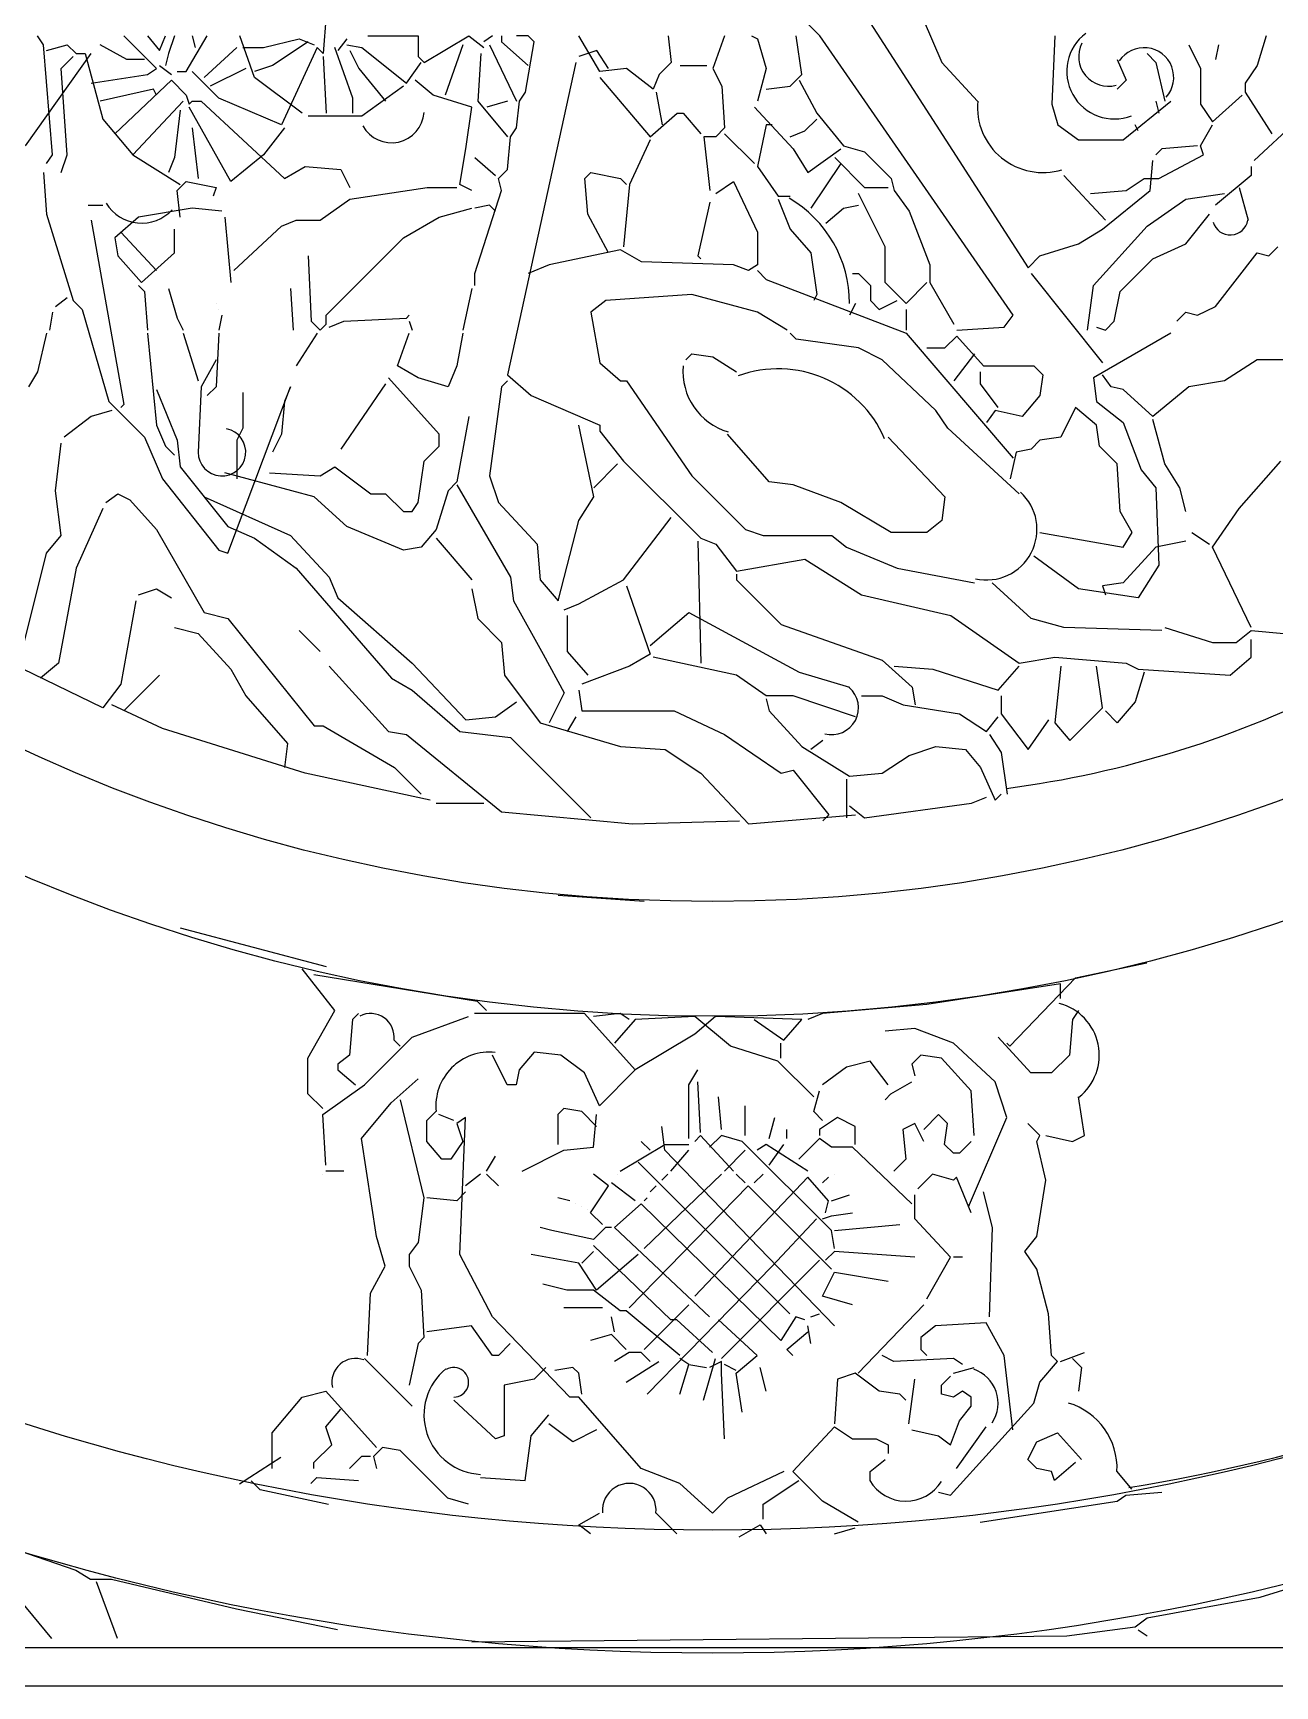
# Model space of a CAD drawing. Extents: x -747684 to -361709, y -438585 to -234743.
# Drawn here: x -372901.1 to -372656.3, y -243027.9 to -242702 of the extents above; entities that cross this region are included whole.
import ezdxf

# ---------------------------------------------------------------- set-up
doc = ezdxf.new("R2010")
doc.units = 0
doc.header["$LTSCALE"] = 100
doc.header["$MEASUREMENT"] = 0
doc.layers.get('0').update_dxf_attribs({"linetype": 'CONTINUOUS'})
for name, color, linetype in [('1', 7, 'CONTINUOUS'), ('2', 1, 'CONTINUOUS'), ('2D', 7, 'CONTINUOUS')]:
    doc.layers.add(name, color=color, linetype=linetype)

msp = doc.modelspace()

# ---------------------------------------------------------------- linework, layer by layer
at = {"color": 8}
msp.add_circle((-372767.14, -242550.53), 322.68, dxfattribs=at)
at = {"layer": '1', "color": 8}
for p, q in [((-372810.52, -242702.49), (-372812.27, -242703.66)), ((-372848.63, -242703.07), (-372845.7, -242704.25)), ((-372839.25, -242703.07), (-372841.01, -242705.42)), ((-372876.2, -242708.35), (-372873.85, -242710.11)), ((-372874.44, -242706.01), (-372875.02, -242708.35)), ((-372870.92, -242714.22), (-372870.33, -242715.97)), ((-372870.33, -242715.97), (-372869.74, -242715.39)), ((-372745.46, -242935.75), (-372743.7, -242935.16)), ((-372788.27, -242937.51), (-372790.62, -242939.85)), ((-372787.1, -242937.51), (-372788.27, -242937.51)), ((-372790.62, -242949.82), (-372795.9, -242949.82)), ((-372785.34, -242953.93), (-372790.62, -242949.82)), ((-372747.81, -242955.1), (-372746.05, -242954.52)), ((-372771.85, -242964.48), (-372773.61, -242963.31)), ((-372765.4, -242963.9), (-372767.75, -242965.07)), ((-372765.4, -242966.24), (-372765.4, -242963.9))]:
    msp.add_line(p, q, dxfattribs=at)
at = {"layer": '2', "color": 8}
for p, q in [((-372745.42, -242685.48), (-372704.96, -242748.23)), ((-372729, -242691.34), (-372721.96, -242707.76)), ((-372843.36, -242698.38), (-372843.94, -242706.01)), ((-372746.01, -242702.49), (-372749.53, -242698.97)), ((-372899.07, -242704.25), (-372900.24, -242702.49)), ((-372876.78, -242708.94), (-372883.23, -242702.49)), ((-372878.54, -242702.49), (-372876.2, -242705.42)), ((-372876.2, -242705.42), (-372875.02, -242702.49)), ((-372873.26, -242702.49), (-372874.44, -242706.01)), ((-372870.92, -242709.52), (-372866.81, -242702.49)), ((-372869.74, -242702.49), (-372869.16, -242704.83)), ((-372857.43, -242710.7), (-372860.36, -242702.49)), ((-372835.15, -242702.49), (-372825.18, -242702.49)), ((-372825.18, -242702.49), (-372825.18, -242706.59)), ((-372824, -242707.76), (-372815.21, -242702.49)), ((-372815.21, -242702.49), (-372812.27, -242704.83)), ((-372808.76, -242702.49), (-372808.76, -242703.66)), ((-372803.48, -242702.49), (-372805.82, -242702.49)), ((-372802.31, -242703.66), (-372803.48, -242702.49)), ((-372789.4, -242709.52), (-372793.51, -242702.49)), ((-372775.92, -242702.49), (-372775.33, -242707.76)), ((-372764.77, -242702.49), (-372767.12, -242708.94)), ((-372759.5, -242702.49), (-372758.32, -242703.07)), ((-372749.53, -242710.11), (-372750.7, -242702.49)), ((-372707.89, -242757.61), (-372746.01, -242702.49)), ((-372699.68, -242702.49), (-372700.27, -242715.97)), ((-372658.04, -242702.49), (-372659.8, -242708.35)), ((-372897.31, -242725.94), (-372899.07, -242704.25)), ((-372898.48, -242705.42), (-372894.37, -242704.25)), ((-372894.37, -242704.25), (-372892.62, -242706.01)), ((-372882.65, -242707.18), (-372887.92, -242704.25)), ((-372860.95, -242704.83), (-372867.4, -242710.7)), ((-372859.78, -242704.83), (-372855.67, -242704.83)), ((-372855.67, -242704.83), (-372848.63, -242703.07)), ((-372846.87, -242703.66), (-372853.91, -242708.35)), ((-372845.11, -242704.83), (-372852.15, -242720.08)), ((-372843.94, -242706.01), (-372845.11, -242704.83)), ((-372838.08, -242714.8), (-372841.6, -242704.83)), ((-372839.25, -242704.25), (-372836.32, -242704.83)), ((-372838.66, -242705.42), (-372836.9, -242708.94)), ((-372836.32, -242704.83), (-372827.52, -242711.87)), ((-372816.38, -242704.25), (-372819.9, -242714.22)), ((-372811.1, -242704.25), (-372805.82, -242715.39)), ((-372808.76, -242703.66), (-372803.48, -242708.35)), ((-372804.06, -242713.63), (-372802.31, -242703.66)), ((-372789.99, -242705.42), (-372793.51, -242706.59)), ((-372787.64, -242708.94), (-372789.99, -242705.42)), ((-372758.32, -242703.07), (-372756.56, -242708.94)), ((-372673.29, -242704.25), (-372670.95, -242708.94)), ((-372667.43, -242704.25), (-372668.01, -242707.18)), ((-372902.58, -242724.18), (-372889.68, -242706.01)), ((-372895.55, -242708.94), (-372893.2, -242706.59)), ((-372894.37, -242725.94), (-372895.55, -242708.94)), ((-372892.62, -242706.01), (-372890.86, -242706.01)), ((-372890.86, -242706.01), (-372887.34, -242718.91)), ((-372879.13, -242707.18), (-372882.65, -242707.18)), ((-372878.54, -242710.11), (-372876.78, -242708.94)), ((-372859.19, -242708.94), (-372866.23, -242712.46)), ((-372853.91, -242708.35), (-372857.43, -242709.52)), ((-372843.94, -242706.59), (-372843.36, -242717.73)), ((-372836.9, -242708.94), (-372831.63, -242715.39)), ((-372827.52, -242711.87), (-372824.59, -242707.76)), ((-372825.18, -242706.59), (-372824, -242707.76)), ((-372812.86, -242706.01), (-372813.45, -242715.39)), ((-372794.1, -242707.76), (-372807.58, -242769.34)), ((-372784.13, -242708.94), (-372789.4, -242709.52)), ((-372778.85, -242713.04), (-372784.13, -242708.94)), ((-372775.33, -242707.76), (-372777.68, -242710.11)), ((-372773.57, -242708.35), (-372768.29, -242708.35)), ((-372767.12, -242708.94), (-372765.36, -242712.46)), ((-372756.56, -242708.94), (-372758.32, -242715.39)), ((-372721.96, -242707.76), (-372714.93, -242715.39)), ((-372687.37, -242707.18), (-372685.61, -242711.28)), ((-372681.5, -242706.01), (-372679.74, -242707.76)), ((-372679.74, -242707.76), (-372677.98, -242715.39)), ((-372670.95, -242708.94), (-372670.95, -242715.97)), ((-372659.8, -242708.35), (-372662.15, -242711.87)), ((-372889.68, -242711.87), (-372878.54, -242710.11)), ((-372884.99, -242721.84), (-372873.85, -242711.28)), ((-372873.85, -242711.28), (-372870.92, -242714.22)), ((-372872.68, -242709.52), (-372870.92, -242709.52)), ((-372864.47, -242714.8), (-372869.74, -242709.52)), ((-372848.05, -242717.73), (-372857.43, -242710.7)), ((-372822.24, -242714.22), (-372825.76, -242711.28)), ((-372789.4, -242710.7), (-372779.43, -242722.43)), ((-372777.68, -242710.11), (-372778.85, -242713.04)), ((-372751.87, -242712.46), (-372749.53, -242710.11)), ((-372750.11, -242711.28), (-372746.59, -242717.73)), ((-372685.61, -242711.28), (-372687.37, -242713.04)), ((-372662.15, -242711.87), (-372662.15, -242713.63)), ((-372877.37, -242713.04), (-372887.92, -242715.39)), ((-372871.5, -242715.39), (-372881.47, -242725.94)), ((-372876.78, -242714.22), (-372877.37, -242713.04)), ((-372869.74, -242715.39), (-372867.99, -242715.39)), ((-372867.99, -242715.39), (-372851.57, -242730.64)), ((-372852.15, -242720.08), (-372864.47, -242714.8)), ((-372838.08, -242717.73), (-372838.08, -242714.8)), ((-372828.11, -242712.46), (-372836.32, -242718.32)), ((-372814.62, -242716.56), (-372822.24, -242714.22)), ((-372813.45, -242715.39), (-372807.58, -242722.43)), ((-372807.58, -242715.39), (-372811.69, -242716.56)), ((-372805.82, -242720.67), (-372805.24, -242715.39)), ((-372805.24, -242715.39), (-372804.06, -242713.63)), ((-372778.26, -242713.63), (-372777.09, -242720.08)), ((-372765.36, -242712.46), (-372764.77, -242720.67)), ((-372756.56, -242713.04), (-372751.87, -242712.46)), ((-372686.19, -242723.01), (-372676.81, -242715.39)), ((-372679.74, -242715.39), (-372679.16, -242717.73)), ((-372668.6, -242719.49), (-372662.74, -242714.22)), ((-372662.15, -242713.63), (-372656.87, -242721.84)), ((-372887.34, -242718.91), (-372881.47, -242725.94)), ((-372872.09, -242717.15), (-372873.26, -242726.53)), ((-372862.12, -242731.22), (-372870.33, -242716.56)), ((-372836.32, -242718.32), (-372846.87, -242718.32)), ((-372815.79, -242724.77), (-372814.62, -242716.56)), ((-372779.43, -242722.43), (-372774.16, -242717.73)), ((-372774.16, -242717.73), (-372772.98, -242717.73)), ((-372772.98, -242717.73), (-372769.47, -242721.84)), ((-372758.91, -242716.56), (-372751.29, -242724.77)), ((-372748.94, -242721.25), (-372746.59, -242718.91)), ((-372746.59, -242717.73), (-372741.32, -242724.18)), ((-372700.27, -242715.97), (-372699.09, -242720.08)), ((-372670.95, -242715.97), (-372668.6, -242719.49)), ((-372869.74, -242720.67), (-372868.57, -242730.64)), ((-372851.57, -242720.67), (-372855.67, -242725.94)), ((-372807, -242722.43), (-372805.82, -242720.67)), ((-372764.77, -242720.67), (-372766.53, -242722.43)), ((-372764.77, -242721.84), (-372758.91, -242727.7)), ((-372756.56, -242720.08), (-372758.32, -242728.29)), ((-372755.39, -242720.08), (-372756.56, -242720.08)), ((-372751.87, -242722.43), (-372748.94, -242721.25)), ((-372699.09, -242720.08), (-372694.99, -242723.01)), ((-372683.26, -242721.25), (-372683.85, -242720.08)), ((-372670.95, -242724.18), (-372668.6, -242720.08)), ((-372652.18, -242719.49), (-372660.39, -242727.12)), ((-372816.97, -242731.81), (-372815.79, -242724.77)), ((-372807.58, -242728.88), (-372807, -242722.43)), ((-372779.43, -242723.01), (-372783.54, -242731.81)), ((-372766.53, -242722.43), (-372768.88, -242722.43)), ((-372768.88, -242722.43), (-372767.71, -242732.98)), ((-372751.29, -242724.77), (-372748.35, -242729.46)), ((-372748.35, -242729.46), (-372741.9, -242724.77)), ((-372741.32, -242724.18), (-372737.21, -242725.36)), ((-372737.21, -242725.36), (-372731.93, -242730.64)), ((-372694.99, -242723.01), (-372686.19, -242723.01)), ((-372678.57, -242724.77), (-372679.74, -242725.94)), ((-372671.53, -242724.18), (-372678.57, -242724.77)), ((-372670.36, -242725.94), (-372670.95, -242724.18)), ((-372898.48, -242727.7), (-372897.31, -242725.94)), ((-372895.55, -242729.46), (-372894.37, -242725.94)), ((-372881.47, -242725.94), (-372872.09, -242731.81)), ((-372873.26, -242726.53), (-372874.44, -242729.46)), ((-372855.67, -242725.94), (-372862.12, -242731.22)), ((-372851.57, -242730.64), (-372847.46, -242728.29)), ((-372847.46, -242728.29), (-372840.42, -242728.88)), ((-372814.03, -242726.53), (-372809.93, -242730.05)), ((-372758.32, -242728.29), (-372754.22, -242734.15)), ((-372741.9, -242727.7), (-372747.77, -242736.5)), ((-372743.08, -242726.53), (-372737.21, -242732.39)), ((-372680.91, -242732.98), (-372680.33, -242727.12)), ((-372679.16, -242730.64), (-372670.36, -242725.94)), ((-372660.98, -242728.29), (-372660.98, -242730.05)), ((-372899.07, -242729.46), (-372898.48, -242737.67)), ((-372872.68, -242732.98), (-372870.92, -242731.22)), ((-372870.92, -242731.22), (-372865.05, -242732.39)), ((-372840.42, -242728.88), (-372838.66, -242732.39)), ((-372814.62, -242732.98), (-372816.97, -242731.81)), ((-372809.34, -242730.64), (-372807.58, -242728.88)), ((-372808.76, -242732.98), (-372809.34, -242730.64)), ((-372792.34, -242730.64), (-372791.16, -242729.46)), ((-372791.75, -242737.67), (-372792.34, -242730.64)), ((-372791.16, -242729.46), (-372785.3, -242730.64)), ((-372785.3, -242730.64), (-372784.13, -242731.81)), ((-372783.54, -242731.81), (-372784.71, -242744.12)), ((-372766.53, -242733.57), (-372763.01, -242731.22)), ((-372763.01, -242731.22), (-372758.32, -242741.19)), ((-372731.93, -242730.64), (-372731.35, -242732.98)), ((-372697.92, -242730.05), (-372689.71, -242738.85)), ((-372685.61, -242732.98), (-372682.09, -242730.64)), ((-372682.09, -242730.64), (-372679.16, -242730.64)), ((-372660.98, -242730.05), (-372668.01, -242735.91)), ((-372872.09, -242738.26), (-372872.68, -242732.98)), ((-372865.05, -242732.39), (-372865.64, -242734.15)), ((-372844.53, -242738.85), (-372838.66, -242734.74)), ((-372838.66, -242734.74), (-372823.42, -242732.39)), ((-372823.42, -242732.39), (-372817.55, -242732.39)), ((-372814.03, -242749.4), (-372808.76, -242732.98)), ((-372754.22, -242734.15), (-372751.87, -242734.15)), ((-372754.22, -242734.74), (-372751.87, -242740.6)), ((-372733.11, -242744.12), (-372738.38, -242733.57)), ((-372737.21, -242732.39), (-372732.52, -242732.39)), ((-372731.35, -242732.98), (-372728.42, -242737.09)), ((-372692.64, -242733.57), (-372685.61, -242732.98)), ((-372690.3, -242740.6), (-372680.91, -242732.98)), ((-372681.5, -242740.02), (-372673.88, -242734.74)), ((-372673.88, -242734.74), (-372666.25, -242733.57)), ((-372663.32, -242732.39), (-372661.56, -242738.85)), ((-372898.48, -242737.67), (-372893.2, -242754.68)), ((-372890.27, -242735.91), (-372887.34, -242735.91)), ((-372880.3, -242738.26), (-372884.99, -242742.36)), ((-372869.74, -242736.5), (-372880.3, -242738.26)), ((-372863.88, -242737.09), (-372869.74, -242736.5)), ((-372863.29, -242738.26), (-372862.12, -242751.16)), ((-372828.11, -242742.36), (-372821.07, -242738.26)), ((-372821.07, -242738.26), (-372814.62, -242736.5)), ((-372811.1, -242735.91), (-372814.03, -242736.5)), ((-372809.93, -242737.09), (-372811.1, -242735.91)), ((-372787.64, -242745.3), (-372791.75, -242737.67)), ((-372767.71, -242735.33), (-372770.05, -242745.88)), ((-372744.84, -242739.43), (-372741.32, -242736.5)), ((-372741.32, -242736.5), (-372738.38, -242735.91)), ((-372728.42, -242737.09), (-372724.31, -242747.64)), ((-372673.88, -242743.54), (-372669.19, -242737.67)), ((-372889.68, -242738.85), (-372883.23, -242775.2)), ((-372883.82, -242741.19), (-372876.78, -242748.81)), ((-372873.26, -242745.3), (-372873.26, -242740.6)), ((-372861.53, -242748.81), (-372852.15, -242740.02)), ((-372852.15, -242740.02), (-372849.22, -242738.85)), ((-372849.22, -242738.85), (-372844.53, -242738.85)), ((-372758.32, -242741.19), (-372758.32, -242747.64)), ((-372751.87, -242740.6), (-372747.77, -242745.3)), ((-372694.99, -242743.54), (-372690.3, -242740.6)), ((-372692.06, -242751.75), (-372681.5, -242740.02)), ((-372884.99, -242742.36), (-372884.41, -242745.88)), ((-372843.36, -242757.61), (-372828.11, -242742.36)), ((-372785.3, -242744.71), (-372799.37, -242747.64)), ((-372781.19, -242747.06), (-372785.3, -242744.71)), ((-372733.11, -242751.16), (-372733.11, -242744.12)), ((-372702.61, -242745.88), (-372694.99, -242743.54)), ((-372680.33, -242746.47), (-372673.88, -242743.54)), ((-372657.46, -242745.88), (-372655.7, -242744.12)), ((-372884.41, -242745.88), (-372879.71, -242751.16)), ((-372879.71, -242751.16), (-372873.26, -242745.3)), ((-372846.87, -242745.88), (-372846.29, -242758.78)), ((-372799.37, -242747.64), (-372803.48, -242749.4)), ((-372763.01, -242747.64), (-372781.19, -242747.06)), ((-372770.05, -242745.88), (-372769.47, -242746.47)), ((-372760.08, -242748.81), (-372763.01, -242747.64)), ((-372758.32, -242747.64), (-372760.08, -242748.81)), ((-372747.77, -242745.3), (-372746.59, -242753.51)), ((-372724.31, -242747.64), (-372724.31, -242751.16)), ((-372704.96, -242748.23), (-372702.61, -242745.88)), ((-372686.78, -242752.92), (-372680.33, -242746.47)), ((-372668.01, -242755.85), (-372659.8, -242745.3)), ((-372659.8, -242745.3), (-372657.46, -242745.88)), ((-372814.03, -242751.75), (-372814.03, -242749.4)), ((-372758.32, -242748.81), (-372756.56, -242750.57)), ((-372756.56, -242750.57), (-372729, -242761.13)), ((-372739.56, -242749.4), (-372738.38, -242749.4)), ((-372738.38, -242749.4), (-372736.04, -242751.75)), ((-372729, -242755.27), (-372733.11, -242751.16)), ((-372724.9, -242751.16), (-372729, -242755.27)), ((-372724.31, -242751.16), (-372719.62, -242759.37)), ((-372704.37, -242749.4), (-372690.3, -242766.99)), ((-372896.72, -242755.85), (-372894.37, -242754.09)), ((-372893.2, -242754.68), (-372891.44, -242756.44)), ((-372880.3, -242751.75), (-372879.13, -242752.92)), ((-372879.13, -242752.92), (-372878.54, -242760.54)), ((-372874.44, -242752.33), (-372872.68, -242758.2)), ((-372850.39, -242752.33), (-372849.81, -242760.54)), ((-372814.62, -242752.33), (-372816.38, -242760.54)), ((-372788.23, -242754.68), (-372791.16, -242757.02)), ((-372771.22, -242753.51), (-372788.23, -242754.68)), ((-372758.32, -242757.02), (-372771.22, -242753.51)), ((-372746.59, -242753.51), (-372747.18, -242754.68)), ((-372736.04, -242751.75), (-372736.04, -242754.68)), ((-372736.04, -242754.68), (-372734.28, -242756.44)), ((-372734.28, -242756.44), (-372730.76, -242754.68)), ((-372693.23, -242760.54), (-372692.06, -242751.75)), ((-372687.95, -242758.78), (-372686.78, -242752.92)), ((-372897.31, -242757.02), (-372897.89, -242760.54)), ((-372891.44, -242756.44), (-372886.16, -242774.62)), ((-372865.05, -242755.27), (-372865.05, -242755.27)), ((-372864.47, -242756.44), (-372864.47, -242756.44)), ((-372863.88, -242757.61), (-372864.47, -242760.54)), ((-372843.36, -242759.37), (-372843.36, -242757.61)), ((-372827.52, -242758.2), (-372826.94, -242757.61)), ((-372791.16, -242757.02), (-372789.4, -242766.99)), ((-372752.46, -242760.54), (-372758.32, -242757.02)), ((-372738.97, -242755.27), (-372740.14, -242757.61)), ((-372729, -242756.44), (-372729, -242760.54)), ((-372709.65, -242759.96), (-372707.89, -242757.61)), ((-372675.64, -242758.78), (-372673.88, -242757.02)), ((-372673.88, -242757.02), (-372671.53, -242757.61)), ((-372671.53, -242757.61), (-372668.01, -242755.85)), ((-372898.48, -242761.13), (-372900.24, -242768.75)), ((-372878.54, -242761.13), (-372876.78, -242779.31)), ((-372872.68, -242758.2), (-372871.5, -242760.54)), ((-372871.5, -242761.13), (-372868.57, -242770.51)), ((-372864.47, -242761.13), (-372865.05, -242771.69)), ((-372845.11, -242761.13), (-372849.22, -242767.58)), ((-372846.29, -242758.78), (-372844.53, -242760.54)), ((-372844.53, -242760.54), (-372843.36, -242759.37)), ((-372842.77, -242759.96), (-372839.84, -242758.78)), ((-372839.84, -242758.78), (-372827.52, -242758.2)), ((-372829.28, -242767.58), (-372826.94, -242761.13)), ((-372826.94, -242758.78), (-372826.35, -242760.54)), ((-372816.38, -242761.13), (-372817.55, -242767.58)), ((-372750.7, -242762.3), (-372751.87, -242761.13)), ((-372729, -242761.13), (-372707.89, -242785.76)), ((-372719.03, -242760.54), (-372709.65, -242759.96)), ((-372676.81, -242761.13), (-372692.06, -242769.93)), ((-372691.47, -242759.96), (-372689.71, -242760.54)), ((-372689.71, -242760.54), (-372687.95, -242758.78)), ((-372738.38, -242764.06), (-372750.7, -242762.3)), ((-372733.69, -242766.41), (-372738.38, -242764.06)), ((-372724.9, -242764.06), (-372721.38, -242764.06)), ((-372721.38, -242764.06), (-372719.03, -242761.72)), ((-372719.03, -242761.72), (-372713.75, -242767.58)), ((-372865.05, -242766.41), (-372867.99, -242771.69)), ((-372825.18, -242769.93), (-372829.28, -242767.58)), ((-372817.55, -242767.58), (-372819.31, -242771.69)), ((-372789.4, -242766.99), (-372785.3, -242770.51)), ((-372772.4, -242766.41), (-372771.22, -242765.23)), ((-372771.22, -242765.23), (-372767.12, -242765.82)), ((-372767.12, -242765.82), (-372762.43, -242768.75)), ((-372723.14, -242776.38), (-372733.69, -242766.41)), ((-372715.51, -242765.23), (-372719.62, -242770.51)), ((-372713.75, -242767.58), (-372703.79, -242767.58)), ((-372703.79, -242767.58), (-372702.03, -242769.34)), ((-372659.8, -242766.41), (-372666.25, -242770.51)), ((-372652.77, -242766.41), (-372659.8, -242766.41)), ((-372900.24, -242768.75), (-372902, -242771.69)), ((-372831.63, -242771.1), (-372840.42, -242784)), ((-372821.07, -242781.07), (-372831.04, -242769.93)), ((-372819.31, -242771.69), (-372825.18, -242769.93)), ((-372807.58, -242770.51), (-372808.76, -242771.69)), ((-372807.58, -242769.34), (-372802.89, -242773.44)), ((-372785.3, -242770.51), (-372784.13, -242770.51)), ((-372784.13, -242770.51), (-372771.22, -242789.28)), ((-372714.34, -242771.1), (-372714.34, -242768.75)), ((-372710.82, -242775.79), (-372714.34, -242771.1)), ((-372702.03, -242769.34), (-372702.61, -242773.44)), ((-372692.06, -242769.93), (-372691.47, -242774.62)), ((-372688.54, -242771.69), (-372690.3, -242769.34)), ((-372666.25, -242770.51), (-372673.29, -242771.69)), ((-372876.78, -242772.27), (-372872.68, -242782.24)), ((-372867.99, -242771.69), (-372868.57, -242784.59)), ((-372865.05, -242771.69), (-372866.81, -242773.44)), ((-372862.71, -242804.53), (-372850.39, -242771.69)), ((-372859.78, -242772.86), (-372859.78, -242779.9)), ((-372850.39, -242771.69), (-372851.57, -242774.62)), ((-372808.76, -242771.69), (-372811.1, -242789.28)), ((-372802.89, -242773.44), (-372789.4, -242779.31)), ((-372702.61, -242773.44), (-372706.13, -242777.55)), ((-372686.19, -242772.27), (-372688.54, -242771.69)), ((-372680.33, -242777.55), (-372686.19, -242772.27)), ((-372673.29, -242771.69), (-372680.33, -242777.55)), ((-372889.68, -242777.55), (-372894.96, -242781.65)), ((-372885.58, -242776.38), (-372889.68, -242777.55)), ((-372886.16, -242774.62), (-372879.13, -242781.65)), ((-372883.23, -242775.2), (-372883.82, -242775.79)), ((-372851.57, -242774.62), (-372852.15, -242781.07)), ((-372815.21, -242777.55), (-372817.55, -242790.45)), ((-372720.79, -242779.9), (-372723.14, -242776.38)), ((-372711.41, -242776.38), (-372713.17, -242778.72)), ((-372706.13, -242777.55), (-372711.41, -242776.38)), ((-372695.58, -242775.79), (-372698.51, -242781.65)), ((-372691.47, -242779.31), (-372695.58, -242775.79)), ((-372691.47, -242774.62), (-372686.19, -242778.72)), ((-372876.78, -242779.31), (-372875.02, -242783.41)), ((-372859.78, -242779.9), (-372860.95, -242782.24)), ((-372790.58, -242793.38), (-372793.51, -242779.31)), ((-372789.4, -242779.31), (-372789.4, -242780.48)), ((-372789.4, -242780.48), (-372784.71, -242786.35)), ((-372706.72, -242792.8), (-372720.79, -242779.9)), ((-372690.88, -242783.41), (-372691.47, -242779.31)), ((-372686.19, -242778.72), (-372682.67, -242788.11)), ((-372677.98, -242786.93), (-372680.33, -242778.14)), ((-372896.72, -242792.21), (-372895.55, -242782.83)), ((-372879.13, -242781.65), (-372875.61, -242789.86)), ((-372875.02, -242783.41), (-372873.26, -242785.17)), ((-372872.68, -242782.24), (-372872.09, -242787.52)), ((-372860.95, -242782.24), (-372860.95, -242789.86)), ((-372852.15, -242781.07), (-372853.91, -242784.59)), ((-372824, -242786.35), (-372821.07, -242783.41)), ((-372821.07, -242783.41), (-372821.07, -242781.07)), ((-372755.98, -242790.45), (-372764.19, -242781.07)), ((-372732.52, -242781.65), (-372721.38, -242793.38)), ((-372704.37, -242784), (-372707.3, -242784.59)), ((-372702.61, -242782.24), (-372704.37, -242784)), ((-372698.51, -242781.65), (-372702.61, -242782.24)), ((-372687.37, -242786.93), (-372690.88, -242783.41)), ((-372825.18, -242794.56), (-372824, -242786.35)), ((-372785.89, -242786.93), (-372790.58, -242791.62)), ((-372784.71, -242786.35), (-372769.47, -242801.59)), ((-372707.3, -242784.59), (-372708.48, -242789.86)), ((-372686.78, -242796.32), (-372687.37, -242786.93)), ((-372675.05, -242791.62), (-372677.98, -242786.93)), ((-372663.32, -242795.73), (-372655.11, -242786.35)), ((-372875.61, -242789.86), (-372864.47, -242803.94)), ((-372872.09, -242787.52), (-372862.71, -242799.25)), ((-372845.7, -242793.38), (-372863.29, -242788.69)), ((-372854.5, -242788.69), (-372844.53, -242789.28)), ((-372844.53, -242789.28), (-372841.6, -242787.52)), ((-372841.6, -242787.52), (-372834.56, -242792.8)), ((-372817.55, -242790.45), (-372819.31, -242792.21)), ((-372811.1, -242789.28), (-372809.34, -242794.56)), ((-372771.22, -242789.28), (-372760.67, -242799.83)), ((-372751.29, -242791.04), (-372755.98, -242790.45)), ((-372682.67, -242788.11), (-372679.74, -242791.62)), ((-372895.55, -242801.01), (-372896.72, -242792.21)), ((-372886.75, -242794.56), (-372884.41, -242792.8)), ((-372884.41, -242792.8), (-372882.06, -242793.97)), ((-372867.4, -242793.38), (-372850.39, -242801.01)), ((-372839.25, -242799.25), (-372845.7, -242793.38)), ((-372834.56, -242792.8), (-372831.63, -242792.8)), ((-372831.63, -242792.8), (-372828.11, -242796.32)), ((-372819.31, -242792.21), (-372821.66, -242799.83)), ((-372817.55, -242791.04), (-372807, -242809.22)), ((-372793.51, -242798.07), (-372790.58, -242793.38)), ((-372741.9, -242794.56), (-372751.29, -242791.04)), ((-372721.38, -242793.38), (-372721.96, -242798.07)), ((-372679.74, -242791.62), (-372679.16, -242806.87)), ((-372673.88, -242796.32), (-372675.05, -242791.62)), ((-372887.34, -242795.73), (-372892.62, -242807.46)), ((-372882.06, -242793.97), (-372876.78, -242799.83)), ((-372828.11, -242796.32), (-372826.35, -242796.32)), ((-372826.35, -242796.32), (-372825.18, -242794.56)), ((-372809.34, -242794.56), (-372801.72, -242802.77)), ((-372731.93, -242800.42), (-372741.9, -242794.56)), ((-372684.43, -242800.42), (-372686.78, -242796.32)), ((-372668.6, -242803.35), (-372663.32, -242795.73)), ((-372876.78, -242799.83), (-372867.4, -242816.25)), ((-372862.71, -242799.25), (-372857.43, -242801.59)), ((-372828.11, -242803.94), (-372839.25, -242799.25)), ((-372821.66, -242799.83), (-372824.59, -242803.35)), ((-372797.61, -242813.91), (-372793.51, -242798.07)), ((-372784.71, -242809.8), (-372775.33, -242797.49)), ((-372760.67, -242799.83), (-372757.15, -242801.01)), ((-372724.9, -242800.42), (-372731.93, -242800.42)), ((-372721.96, -242798.07), (-372724.9, -242800.42)), ((-372702.61, -242800.42), (-372686.19, -242803.35)), ((-372686.19, -242803.35), (-372684.43, -242800.42)), ((-372672.7, -242800.42), (-372669.19, -242802.77)), ((-372898.48, -242804.53), (-372895.55, -242801.01)), ((-372857.43, -242801.59), (-372849.22, -242807.46)), ((-372850.39, -242801.01), (-372842.77, -242809.22)), ((-372824.59, -242803.35), (-372828.11, -242803.94)), ((-372821.66, -242801.59), (-372814.62, -242809.8)), ((-372801.72, -242802.77), (-372801.13, -242809.8)), ((-372770.05, -242802.18), (-372769.47, -242826.22)), ((-372769.47, -242801.59), (-372766.53, -242802.77)), ((-372766.53, -242802.77), (-372762.43, -242808.04)), ((-372757.15, -242801.01), (-372743.66, -242801.01)), ((-372743.66, -242801.01), (-372740.73, -242803.35)), ((-372740.73, -242803.35), (-372730.76, -242807.46)), ((-372679.74, -242803.35), (-372686.19, -242810.39)), ((-372673.88, -242802.18), (-372679.74, -242803.35)), ((-372660.98, -242819.19), (-372668.6, -242803.35)), ((-372903.76, -242825.64), (-372898.48, -242804.53)), ((-372864.47, -242803.94), (-372862.71, -242804.53)), ((-372762.43, -242808.04), (-372748.94, -242805.7)), ((-372748.94, -242805.7), (-372737.8, -242812.74)), ((-372694.99, -242811.56), (-372703.79, -242805.11)), ((-372679.16, -242806.87), (-372683.26, -242813.32)), ((-372892.62, -242807.46), (-372896.13, -242826.22)), ((-372849.22, -242807.46), (-372830.45, -242829.16)), ((-372842.77, -242809.22), (-372841.01, -242813.32)), ((-372807, -242809.22), (-372806.41, -242813.91)), ((-372801.13, -242809.8), (-372797.61, -242813.91)), ((-372793.51, -242814.49), (-372784.71, -242809.8)), ((-372762.43, -242808.63), (-372762.43, -242809.8)), ((-372762.43, -242809.8), (-372753.63, -242818.6)), ((-372730.76, -242807.46), (-372715.51, -242810.39)), ((-372880.3, -242812.74), (-372876.78, -242811.56)), ((-372876.78, -242811.56), (-372873.85, -242813.32)), ((-372841.01, -242813.32), (-372826.35, -242826.22)), ((-372814.62, -242811.56), (-372813.45, -242817.43)), ((-372784.13, -242810.98), (-372779.43, -242824.46)), ((-372737.8, -242812.74), (-372720.21, -242816.84)), ((-372704.37, -242817.43), (-372712, -242810.39)), ((-372683.26, -242813.32), (-372694.99, -242811.56)), ((-372686.19, -242810.39), (-372690.3, -242810.98)), ((-372690.3, -242810.98), (-372689.71, -242812.74)), ((-372880.89, -242813.91), (-372883.82, -242830.33)), ((-372867.4, -242816.25), (-372862.71, -242817.43)), ((-372806.41, -242813.91), (-372800.55, -242824.46)), ((-372796.44, -242815.67), (-372793.51, -242814.49)), ((-372779.43, -242822.7), (-372771.81, -242816.25)), ((-372771.81, -242816.25), (-372750.11, -242827.98)), ((-372873.26, -242819.19), (-372868.57, -242820.36)), ((-372862.71, -242817.43), (-372845.7, -242838.54)), ((-372848.63, -242819.77), (-372844.53, -242823.88)), ((-372813.45, -242817.43), (-372808.76, -242822.12)), ((-372795.85, -242816.84), (-372795.85, -242823.88)), ((-372753.63, -242818.6), (-372733.69, -242825.64)), ((-372720.21, -242816.84), (-372706.72, -242826.22)), ((-372697.92, -242819.19), (-372704.37, -242817.43)), ((-372678.57, -242819.77), (-372697.92, -242819.19)), ((-372677.98, -242819.19), (-372668.6, -242822.12)), ((-372663.91, -242822.12), (-372660.98, -242819.77)), ((-372660.98, -242819.77), (-372654.53, -242820.36)), ((-372868.57, -242820.36), (-372862.12, -242827.4)), ((-372808.76, -242822.12), (-372808.17, -242828.57)), ((-372668.6, -242822.12), (-372663.91, -242822.12)), ((-372660.98, -242825.05), (-372660.98, -242821.53)), ((-372887.34, -242835.02), (-372905.52, -242826.22)), ((-372896.13, -242826.22), (-372899.65, -242829.16)), ((-372826.35, -242826.22), (-372815.79, -242837.37)), ((-372800.55, -242824.46), (-372796.44, -242832.09)), ((-372795.85, -242823.88), (-372791.75, -242828.57)), ((-372779.43, -242824.46), (-372783.54, -242826.81)), ((-372762.43, -242828.57), (-372778.85, -242825.05)), ((-372733.69, -242825.64), (-372727.83, -242830.91)), ((-372706.72, -242826.22), (-372699.68, -242825.05)), ((-372699.68, -242825.05), (-372685.61, -242826.22)), ((-372685.61, -242826.22), (-372683.26, -242827.4)), ((-372665.08, -242828.57), (-372660.98, -242825.05)), ((-372876.2, -242828.57), (-372883.23, -242835.61)), ((-372862.12, -242827.4), (-372859.19, -242832.67)), ((-372842.77, -242826.81), (-372831.04, -242839.71)), ((-372830.45, -242829.16), (-372826.35, -242831.5)), ((-372808.17, -242828.57), (-372801.13, -242837.95)), ((-372783.54, -242826.81), (-372792.92, -242830.33)), ((-372756.56, -242832.67), (-372762.43, -242828.57)), ((-372750.11, -242827.98), (-372740.14, -242830.91)), ((-372731.35, -242826.81), (-372723.72, -242827.4)), ((-372723.72, -242827.4), (-372710.82, -242831.5)), ((-372710.82, -242831.5), (-372706.72, -242826.81)), ((-372698.51, -242826.81), (-372699.68, -242837.95)), ((-372690.3, -242835.02), (-372691.47, -242826.81)), ((-372682.09, -242827.98), (-372683.85, -242833.85)), ((-372683.26, -242827.4), (-372665.08, -242828.57)), ((-372883.82, -242830.33), (-372887.34, -242835.02)), ((-372859.19, -242832.67), (-372850.98, -242842.06)), ((-372826.35, -242831.5), (-372816.97, -242839.71)), ((-372796.44, -242832.09), (-372799.37, -242837.95)), ((-372793.51, -242831.5), (-372792.92, -242835.61)), ((-372751.29, -242832.67), (-372756.56, -242832.67)), ((-372738.97, -242836.78), (-372751.29, -242832.67)), ((-372737.8, -242832.67), (-372733.69, -242832.67)), ((-372733.69, -242832.67), (-372729.59, -242834.43)), ((-372727.83, -242830.91), (-372727.24, -242834.43)), ((-372710.24, -242832.67), (-372710.24, -242836.19)), ((-372875.61, -242839.12), (-372885.58, -242834.43)), ((-372809.93, -242836.78), (-372805.82, -242833.85)), ((-372792.92, -242835.61), (-372774.74, -242835.61)), ((-372774.74, -242835.61), (-372764.77, -242840.3)), ((-372756.56, -242833.26), (-372755.98, -242835.61)), ((-372755.98, -242835.61), (-372749.53, -242842.64)), ((-372729.59, -242834.43), (-372718.45, -242836.19)), ((-372718.45, -242836.19), (-372713.17, -242839.71)), ((-372710.24, -242836.19), (-372704.96, -242843.23)), ((-372696.75, -242841.47), (-372690.3, -242835.02)), ((-372687.37, -242837.95), (-372689.71, -242835.61)), ((-372683.85, -242833.85), (-372687.37, -242837.95)), ((-372847.46, -242847.92), (-372875.61, -242839.12)), ((-372845.7, -242838.54), (-372843.94, -242838.54)), ((-372843.94, -242838.54), (-372829.87, -242846.75)), ((-372815.79, -242837.37), (-372809.93, -242836.78)), ((-372801.13, -242837.95), (-372785.3, -242842.64)), ((-372794.1, -242836.78), (-372795.85, -242839.71)), ((-372713.17, -242839.71), (-372710.82, -242836.78)), ((-372704.96, -242843.23), (-372700.85, -242837.37)), ((-372699.68, -242837.95), (-372696.75, -242841.47)), ((-372850.98, -242842.06), (-372851.57, -242846.75)), ((-372831.04, -242839.71), (-372827.52, -242840.3)), ((-372827.52, -242840.3), (-372808.76, -242855.54)), ((-372816.97, -242839.71), (-372807, -242840.88)), ((-372807, -242840.88), (-372791.16, -242856.72)), ((-372785.3, -242842.64), (-372776.5, -242843.23)), ((-372764.77, -242840.3), (-372753.63, -242847.92)), ((-372749.53, -242842.64), (-372740.14, -242848.51)), ((-372745.42, -242841.47), (-372747.77, -242843.23)), ((-372728.42, -242844.4), (-372723.14, -242842.64)), ((-372723.14, -242842.64), (-372717.27, -242843.23)), ((-372712.58, -242840.3), (-372710.24, -242843.82)), ((-372776.5, -242843.23), (-372769.47, -242847.92)), ((-372733.69, -242847.92), (-372728.42, -242844.4)), ((-372717.27, -242843.23), (-372714.34, -242846.75)), ((-372710.24, -242843.82), (-372709.06, -242852.03)), ((-372822.83, -242853.2), (-372847.46, -242847.92)), ((-372829.87, -242846.75), (-372824.59, -242852.03)), ((-372769.47, -242847.92), (-372760.08, -242857.89)), ((-372753.63, -242847.92), (-372751.29, -242847.33)), ((-372751.29, -242847.33), (-372744.25, -242856.13)), ((-372740.73, -242849.09), (-372740.73, -242856.72)), ((-372740.14, -242848.51), (-372733.69, -242847.92)), ((-372714.34, -242846.75), (-372711.41, -242853.2)), ((-372711.41, -242853.2), (-372710.24, -242852.03)), ((-372821.66, -242853.79), (-372812.27, -242853.79)), ((-372808.76, -242855.54), (-372782.95, -242857.89)), ((-372740.14, -242854.37), (-372737.21, -242856.72)), ((-372737.21, -242856.72), (-372716.1, -242853.79)), ((-372716.1, -242853.79), (-372713.17, -242852.61)), ((-372782.95, -242857.89), (-372761.84, -242857.3)), ((-372760.08, -242857.89), (-372738.97, -242856.13)), ((-372744.25, -242856.13), (-372745.42, -242857.3)), ((-372797.61, -242871.96), (-372780.61, -242873.14)), ((-372841.64, -242894.7), (-372848.09, -242886.49)), ((-372813.49, -242892.94), (-372845.74, -242887.66)), ((-372708.52, -242901.74), (-372695.62, -242888.25)), ((-372695.62, -242888.25), (-372681.54, -242885.32)), ((-372698.55, -242889.42), (-372724.94, -242893.53)), ((-372698.55, -242892.35), (-372698.55, -242889.42)), ((-372846.92, -242904.08), (-372841.64, -242894.7)), ((-372811.73, -242894.7), (-372813.49, -242892.94)), ((-372724.94, -242893.53), (-372745.46, -242895.29)), ((-372695.03, -242894.7), (-372696.2, -242896.46)), ((-372838.12, -242896.46), (-372838.71, -242903.5)), ((-372836.95, -242895.29), (-372838.12, -242896.46)), ((-372826.39, -242899.98), (-372815.25, -242895.87)), ((-372792.38, -242895.29), (-372814.08, -242895.29)), ((-372782.41, -242906.43), (-372792.38, -242895.29)), ((-372785.34, -242895.29), (-372790.62, -242895.87)), ((-372782.41, -242896.46), (-372786.51, -242901.15)), ((-372783.58, -242896.46), (-372785.34, -242895.29)), ((-372770.68, -242895.87), (-372782.41, -242896.46)), ((-372766.58, -242895.87), (-372770.68, -242899.39)), ((-372763.64, -242901.74), (-372770.68, -242895.87)), ((-372749.57, -242896.46), (-372766.58, -242895.87)), ((-372758.95, -242896.46), (-372753.09, -242900.56)), ((-372753.09, -242900.56), (-372749.57, -242896.46)), ((-372745.46, -242895.29), (-372748.4, -242896.46)), ((-372696.2, -242896.46), (-372696.79, -242903.5)), ((-372835.77, -242909.36), (-372826.39, -242899.98)), ((-372828.74, -242901.74), (-372829.91, -242900.56)), ((-372770.68, -242899.39), (-372782.41, -242906.43)), ((-372753.67, -242904.08), (-372753.67, -242901.15)), ((-372727.28, -242898.22), (-372733.15, -242898.8)), ((-372719.66, -242901.15), (-372727.28, -242898.22)), ((-372711.45, -242908.77), (-372719.66, -242901.15)), ((-372704.41, -242907.01), (-372710.86, -242899.98)), ((-372709.11, -242901.15), (-372708.52, -242901.74)), ((-372846.92, -242911.12), (-372846.92, -242904.08)), ((-372838.71, -242903.5), (-372841.05, -242905.26)), ((-372807.63, -242909.36), (-372810.56, -242903.5)), ((-372802.35, -242902.91), (-372805.28, -242906.43)), ((-372797.07, -242903.5), (-372802.35, -242902.91)), ((-372792.38, -242907.01), (-372797.07, -242903.5)), ((-372754.26, -242904.67), (-372763.64, -242901.74)), ((-372747.22, -242911.71), (-372754.26, -242904.67)), ((-372736.08, -242904.67), (-372740.77, -242905.84)), ((-372732.56, -242909.36), (-372736.08, -242904.67)), ((-372726.11, -242903.5), (-372727.87, -242905.26)), ((-372722.01, -242904.08), (-372726.11, -242903.5)), ((-372716.14, -242910.53), (-372722.01, -242904.08)), ((-372696.79, -242903.5), (-372700.31, -242907.01)), ((-372841.05, -242905.26), (-372841.05, -242906.43)), ((-372841.05, -242906.43), (-372837.53, -242909.36)), ((-372805.28, -242906.43), (-372805.87, -242909.36)), ((-372789.45, -242913.47), (-372792.38, -242907.01)), ((-372782.41, -242906.43), (-372789.45, -242913.47)), ((-372771.85, -242909.36), (-372770.09, -242906.43)), ((-372740.77, -242905.84), (-372745.46, -242909.36)), ((-372727.87, -242905.26), (-372727.28, -242907.6)), ((-372700.31, -242907.01), (-372704.41, -242907.01)), ((-372843.98, -242914.05), (-372846.92, -242911.12)), ((-372843.98, -242915.22), (-372835.77, -242909.36)), ((-372830.5, -242912.88), (-372825.22, -242908.19)), ((-372805.87, -242909.36), (-372807.63, -242909.36)), ((-372771.85, -242919.92), (-372771.85, -242909.36)), ((-372769.51, -242918.74), (-372770.09, -242908.77)), ((-372747.22, -242914.64), (-372746.05, -242910.53)), ((-372733.15, -242912.29), (-372731.98, -242911.12)), ((-372731.98, -242911.12), (-372727.87, -242908.77)), ((-372715.56, -242919.33), (-372716.14, -242910.53)), ((-372709.11, -242915.81), (-372711.45, -242908.77)), ((-372836.36, -242919.92), (-372830.5, -242912.88)), ((-372828.74, -242912.29), (-372824.05, -242931.64)), ((-372796.48, -242914.05), (-372797.66, -242915.22)), ((-372792.96, -242914.64), (-372796.48, -242914.05)), ((-372765.4, -242918.16), (-372765.99, -242911.71)), ((-372760.71, -242919.33), (-372760.71, -242913.47)), ((-372693.86, -242919.33), (-372695.03, -242911.71)), ((-372843.4, -242925.19), (-372843.98, -242915.22)), ((-372823.46, -242916.4), (-372821.7, -242914.64)), ((-372823.46, -242920.5), (-372823.46, -242916.4)), ((-372818.18, -242916.4), (-372821.11, -242915.22)), ((-372815.84, -242915.81), (-372817.59, -242916.98)), ((-372817.59, -242916.98), (-372816.42, -242920.5)), ((-372817.01, -242942.79), (-372815.84, -242915.81)), ((-372797.66, -242915.22), (-372797.66, -242921.09)), ((-372790.03, -242917.57), (-372792.96, -242914.64)), ((-372790.62, -242921.68), (-372790.03, -242915.22)), ((-372776.54, -242922.26), (-372777.13, -242917.57)), ((-372756.02, -242919.92), (-372754.85, -242915.81)), ((-372745.46, -242916.4), (-372747.22, -242914.64)), ((-372742.53, -242915.81), (-372746.05, -242918.16)), ((-372739.01, -242917.57), (-372742.53, -242915.81)), ((-372739.01, -242921.09), (-372739.01, -242917.57)), ((-372727.28, -242916.98), (-372729.63, -242918.16)), ((-372725.53, -242920.5), (-372727.28, -242916.98)), ((-372722.59, -242915.22), (-372725.53, -242918.16)), ((-372720.83, -242916.98), (-372722.59, -242915.22)), ((-372721.42, -242921.09), (-372720.83, -242916.98)), ((-372716.73, -242933.4), (-372709.11, -242915.81)), ((-372702.65, -242919.33), (-372705, -242916.98)), ((-372833.43, -242939.27), (-372836.36, -242919.92)), ((-372820.53, -242924.02), (-372823.46, -242920.5)), ((-372816.42, -242920.5), (-372818.77, -242924.02)), ((-372779.48, -242922.26), (-372781.24, -242920.5)), ((-372769.51, -242919.33), (-372770.68, -242920.5)), ((-372763.06, -242926.37), (-372769.51, -242919.33)), ((-372765.4, -242919.33), (-372767.75, -242921.68)), ((-372761.3, -242920.5), (-372765.4, -242919.33)), ((-372743.7, -242938.1), (-372761.3, -242920.5)), ((-372752.5, -242919.92), (-372752.5, -242918.16)), ((-372746.05, -242919.92), (-372750.16, -242924.02)), ((-372746.05, -242918.16), (-372746.05, -242919.33)), ((-372743.7, -242921.68), (-372746.05, -242919.92)), ((-372729.63, -242918.16), (-372729.04, -242924.02)), ((-372716.14, -242920.5), (-372718.49, -242922.85)), ((-372703.24, -242920.5), (-372702.65, -242919.33)), ((-372701.48, -242928.13), (-372703.24, -242920.5)), ((-372701.48, -242919.33), (-372696.2, -242920.5)), ((-372696.2, -242920.5), (-372693.86, -242919.33)), ((-372818.77, -242924.02), (-372820.53, -242924.02)), ((-372811.73, -242926.37), (-372809.97, -242923.43)), ((-372804.69, -242926.37), (-372796.48, -242922.26)), ((-372796.48, -242922.26), (-372790.62, -242921.68)), ((-372785.34, -242926.37), (-372776.54, -242921.09)), ((-372776.54, -242921.09), (-372771.85, -242921.09)), ((-372743.12, -242956.86), (-372776.54, -242922.26)), ((-372775.37, -242926.37), (-372771.85, -242922.26)), ((-372764.82, -242926.37), (-372760.71, -242922.26)), ((-372756.61, -242921.09), (-372758.37, -242922.26)), ((-372748.4, -242926.37), (-372756.61, -242921.09)), ((-372756.02, -242925.19), (-372753.09, -242921.09)), ((-372739.6, -242921.68), (-372743.7, -242921.68)), ((-372727.87, -242932.82), (-372739.6, -242921.68)), ((-372729.04, -242924.02), (-372731.39, -242926.37)), ((-372719.66, -242922.85), (-372721.42, -242921.09)), ((-372718.49, -242922.85), (-372719.66, -242922.85)), ((-372843.98, -242926.95), (-372843.98, -242926.95)), ((-372839.88, -242926.37), (-372843.4, -242926.37)), ((-372812.9, -242926.95), (-372815.84, -242929.3)), ((-372809.38, -242929.3), (-372811.73, -242926.95)), ((-372787.69, -242929.3), (-372790.62, -242926.95)), ((-372785.93, -242926.95), (-372785.93, -242926.95)), ((-372751.91, -242954.52), (-372781.82, -242924.61)), ((-372765.4, -242926.95), (-372780.65, -242941.61)), ((-372775.96, -242926.95), (-372777.13, -242928.13)), ((-372748.4, -242927.54), (-372770.68, -242951)), ((-372760.71, -242928.71), (-372762.47, -242926.95)), ((-372757.19, -242926.95), (-372758.95, -242928.71)), ((-372744.29, -242932.23), (-372748.4, -242927.54)), ((-372744.29, -242927.54), (-372745.46, -242928.71)), ((-372743.12, -242926.95), (-372743.12, -242926.95)), ((-372723.77, -242926.95), (-372726.7, -242929.89)), ((-372719.66, -242928.13), (-372723.77, -242926.95)), ((-372719.07, -242927.54), (-372719.66, -242928.13)), ((-372716.14, -242934.58), (-372719.07, -242927.54)), ((-372815.84, -242930.47), (-372817.59, -242932.23)), ((-372815.84, -242930.47), (-372815.84, -242930.47)), ((-372791.21, -242934.58), (-372787.69, -242929.3)), ((-372782.41, -242932.23), (-372787.1, -242928.71)), ((-372760.12, -242929.3), (-372783.58, -242953.34)), ((-372778.3, -242929.3), (-372779.48, -242930.47)), ((-372743.7, -242945.72), (-372760.12, -242929.3)), ((-372713.8, -242930.47), (-372712.04, -242937.51)), ((-372703.24, -242939.27), (-372701.48, -242928.13)), ((-372824.05, -242931.64), (-372825.22, -242940.44)), ((-372817.59, -242932.23), (-372823.46, -242931.64)), ((-372795.31, -242932.23), (-372797.66, -242931.64)), ((-372794.14, -242932.82), (-372794.14, -242932.82)), ((-372792.96, -242933.4), (-372792.96, -242933.4)), ((-372791.79, -242933.99), (-372791.79, -242933.99)), ((-372781.24, -242932.82), (-372786.51, -242937.51)), ((-372753.67, -242959.79), (-372781.24, -242932.82)), ((-372780.06, -242931.64), (-372780.65, -242932.23)), ((-372744.88, -242934.58), (-372744.29, -242932.23)), ((-372743.7, -242932.23), (-372740.19, -242931.06)), ((-372727.28, -242935.75), (-372727.28, -242931.06)), ((-372788.86, -242936.92), (-372791.21, -242934.58)), ((-372755.43, -242945.13), (-372746.64, -242935.75)), ((-372743.7, -242935.16), (-372739.6, -242934.58)), ((-372743.12, -242938.1), (-372730.22, -242936.92)), ((-372720.25, -242943.37), (-372727.28, -242935.75)), ((-372831.67, -242945.13), (-372833.43, -242939.27)), ((-372825.22, -242940.44), (-372826.98, -242942.79)), ((-372798.83, -242938.1), (-372801.17, -242937.51)), ((-372790.62, -242939.85), (-372798.83, -242938.1)), ((-372786.51, -242937.51), (-372767.75, -242955.1)), ((-372743.12, -242941.61), (-372743.7, -242938.1)), ((-372712.04, -242937.51), (-372712.62, -242955.1)), ((-372705.59, -242942.2), (-372703.24, -242939.27)), ((-372826.98, -242942.79), (-372826.98, -242945.13)), ((-372810.56, -242955.1), (-372817.01, -242942.79)), ((-372793.55, -242944.55), (-372802.93, -242942.79)), ((-372790.62, -242942.2), (-372792.96, -242944.55)), ((-372775.37, -242955.69), (-372790.62, -242941.03)), ((-372781.82, -242942.79), (-372790.03, -242949.82)), ((-372743.12, -242942.2), (-372744.88, -242943.96)), ((-372727.28, -242943.37), (-372743.12, -242942.2)), ((-372724.94, -242951.58), (-372720.25, -242943.37)), ((-372717.9, -242943.37), (-372719.66, -242943.37)), ((-372703.24, -242945.72), (-372705.59, -242942.2)), ((-372834.6, -242950.41), (-372831.67, -242945.13)), ((-372826.98, -242945.13), (-372824.63, -242949.82)), ((-372790.03, -242949.82), (-372793.55, -242944.55)), ((-372780.06, -242970.35), (-372755.43, -242945.13)), ((-372765.4, -242963.31), (-372746.05, -242943.96)), ((-372745.46, -242951), (-372743.12, -242946.31)), ((-372743.12, -242946.31), (-372732.56, -242948.06)), ((-372700.9, -242954.52), (-372703.24, -242945.72)), ((-372824.63, -242949.82), (-372824.05, -242959.21)), ((-372795.9, -242949.82), (-372800.59, -242948.65)), ((-372835.19, -242962.73), (-372834.6, -242950.41)), ((-372788.86, -242953.34), (-372796.48, -242953.34)), ((-372780.65, -242961.55), (-372771.85, -242952.76)), ((-372739.6, -242952.76), (-372745.46, -242951)), ((-372738.43, -242966.24), (-372725.53, -242952.76)), ((-372814.66, -242956.86), (-372823.46, -242958.03)), ((-372810.56, -242962.73), (-372814.66, -242956.86)), ((-372795.31, -242970.94), (-372810.56, -242955.1)), ((-372786.51, -242958.03), (-372787.1, -242955.1)), ((-372784.17, -242953.93), (-372785.34, -242953.93)), ((-372773.61, -242962.73), (-372784.17, -242953.93)), ((-372774.2, -242955.69), (-372775.37, -242955.69)), ((-372767.16, -242962.14), (-372774.2, -242955.69)), ((-372758.37, -242962.73), (-372765.99, -242955.69)), ((-372750.74, -242955.1), (-372753.67, -242959.79)), ((-372748.98, -242955.69), (-372750.74, -242955.1)), ((-372747.81, -242960.38), (-372748.4, -242956.86)), ((-372723.18, -242956.86), (-372726.11, -242959.21)), ((-372713.21, -242956.27), (-372723.18, -242956.86)), ((-372709.69, -242962.73), (-372713.21, -242956.27)), ((-372700.31, -242962.73), (-372700.9, -242954.52)), ((-372824.05, -242959.21), (-372825.22, -242960.38)), ((-372787.1, -242958.62), (-372791.21, -242959.79)), ((-372784.17, -242961.55), (-372787.1, -242958.62)), ((-372752.5, -242961.55), (-372748.4, -242958.03)), ((-372726.11, -242959.21), (-372726.11, -242961.55)), ((-372826.39, -242972.69), (-372835.77, -242963.31)), ((-372825.22, -242960.38), (-372826.98, -242968.59)), ((-372809.38, -242962.73), (-372810.56, -242962.73)), ((-372807.04, -242960.38), (-372809.38, -242962.73)), ((-372783.58, -242962.14), (-372786.51, -242963.9)), ((-372781.24, -242962.14), (-372783.58, -242962.14)), ((-372779.48, -242963.9), (-372781.24, -242962.14)), ((-372768.92, -242971.52), (-372766.58, -242963.31)), ((-372762.47, -242966.24), (-372758.37, -242962.73)), ((-372751.33, -242962.73), (-372752.5, -242961.55)), ((-372731.39, -242963.9), (-372733.74, -242962.73)), ((-372719.66, -242963.31), (-372731.39, -242963.9)), ((-372726.11, -242961.55), (-372724.94, -242962.73)), ((-372717.9, -242964.48), (-372719.66, -242963.31)), ((-372707.93, -242977.39), (-372709.69, -242962.73)), ((-372699.14, -242963.9), (-372700.31, -242962.73)), ((-372698.55, -242963.9), (-372693.86, -242962.14)), ((-372696.2, -242963.31), (-372694.44, -242965.07)), ((-372800, -242965.07), (-372802.35, -242967.42)), ((-372794.72, -242965.07), (-372798.24, -242965.66)), ((-372793.55, -242966.24), (-372794.72, -242965.07)), ((-372792.96, -242970.35), (-372793.55, -242966.24)), ((-372784.17, -242968), (-372777.72, -242963.9)), ((-372773.61, -242970.35), (-372771.85, -242964.48)), ((-372771.85, -242964.48), (-372768.33, -242965.07)), ((-372764.82, -242979.15), (-372765.4, -242966.24)), ((-372762.47, -242965.66), (-372764.82, -242964.48)), ((-372761.3, -242973.87), (-372762.47, -242966.24)), ((-372756.61, -242969.76), (-372757.78, -242965.07)), ((-372739.01, -242966.24), (-372742.53, -242967.42)), ((-372734.32, -242969.76), (-372739.01, -242966.24)), ((-372719.66, -242966.24), (-372715.56, -242965.07)), ((-372702.65, -242968), (-372699.14, -242963.9)), ((-372694.44, -242965.07), (-372695.03, -242969.76)), ((-372848.09, -242970.94), (-372843.4, -242969.76)), ((-372843.4, -242969.76), (-372833.43, -242980.9)), ((-372802.35, -242967.42), (-372808.21, -242968.59)), ((-372808.21, -242968.59), (-372808.21, -242978.56)), ((-372742.53, -242967.42), (-372743.12, -242976.21)), ((-372730.22, -242970.35), (-372734.32, -242969.76)), ((-372728.46, -242976.21), (-372727.28, -242967.42)), ((-372722.01, -242968.59), (-372720.25, -242966.83)), ((-372722.01, -242970.35), (-372722.01, -242968.59)), ((-372717.9, -242969.76), (-372719.66, -242970.94)), ((-372716.14, -242970.94), (-372717.9, -242969.76)), ((-372703.83, -242972.11), (-372702.65, -242968)), ((-372853.95, -242977.97), (-372848.09, -242970.94)), ((-372809.97, -242979.15), (-372818.18, -242971.52)), ((-372793.55, -242970.94), (-372795.31, -242970.94)), ((-372781.24, -242985.01), (-372793.55, -242970.94)), ((-372729.04, -242971.52), (-372730.22, -242970.35)), ((-372719.66, -242970.94), (-372722.01, -242970.35)), ((-372720.25, -242990.29), (-372703.83, -242972.11)), ((-372718.49, -242975.63), (-372716.14, -242972.69)), ((-372716.14, -242972.69), (-372716.14, -242970.94)), ((-372843.4, -242976.8), (-372840.47, -242973.28)), ((-372802.93, -242978.56), (-372799.42, -242974.45)), ((-372794.72, -242979.73), (-372799.42, -242976.21)), ((-372720.25, -242980.32), (-372718.49, -242975.63)), ((-372853.95, -242985.01), (-372853.95, -242977.97)), ((-372842.22, -242980.32), (-372843.4, -242976.8)), ((-372808.21, -242978.56), (-372809.97, -242979.15)), ((-372804.11, -242987.36), (-372802.93, -242978.56)), ((-372790.03, -242977.39), (-372794.72, -242979.73)), ((-372751.33, -242985.6), (-372743.12, -242976.8)), ((-372743.12, -242976.8), (-372739.6, -242979.15)), ((-372739.6, -242979.15), (-372734.91, -242979.15)), ((-372734.91, -242979.15), (-372732.56, -242980.32)), ((-372727.87, -242977.39), (-372722.59, -242978.56)), ((-372722.59, -242978.56), (-372720.25, -242980.32)), ((-372719.07, -242985.01), (-372713.21, -242976.8)), ((-372703.24, -242979.73), (-372699.14, -242977.97)), ((-372699.14, -242977.97), (-372694.44, -242983.25)), ((-372860.45, -242988.03), (-372852.24, -242982.75)), ((-372845.74, -242983.84), (-372842.22, -242980.32)), ((-372836.36, -242982.66), (-372838.71, -242985.01)), ((-372834.6, -242982.66), (-372836.36, -242982.66)), ((-372832.26, -242980.9), (-372834.01, -242982.66)), ((-372834.01, -242982.66), (-372833.43, -242985.01)), ((-372828.74, -242981.49), (-372832.26, -242980.9)), ((-372819.35, -242990.87), (-372828.74, -242981.49)), ((-372732.56, -242980.32), (-372732.56, -242982.08)), ((-372705, -242983.25), (-372703.24, -242979.73)), ((-372952.52, -242984.51), (-372892.7, -243005.04)), ((-372845.74, -242985.01), (-372845.74, -242983.84)), ((-372773.61, -242987.94), (-372781.24, -242985.01)), ((-372753.09, -242985.6), (-372764.23, -242990.87)), ((-372745.46, -242991.46), (-372751.33, -242985.6)), ((-372736.08, -242985.6), (-372733.15, -242983.25)), ((-372736.08, -242987.36), (-372736.08, -242985.6)), ((-372703.24, -242985.01), (-372705, -242983.25)), ((-372700.31, -242985.6), (-372703.24, -242985.01)), ((-372699.72, -242987.36), (-372700.31, -242985.6)), ((-372695.62, -242983.84), (-372699.72, -242987.36)), ((-372684.48, -242989.11), (-372687.41, -242985.6)), ((-372856.35, -242989.2), (-372858.11, -242987.44)), ((-372842.86, -242992.14), (-372856.35, -242989.2)), ((-372846.33, -242987.94), (-372845.16, -242986.77)), ((-372845.16, -242986.77), (-372836.95, -242987.36)), ((-372812.9, -242986.77), (-372804.11, -242987.36)), ((-372767.16, -242993.81), (-372773.61, -242987.94)), ((-372757.19, -242992.05), (-372750.16, -242987.36)), ((-372815.25, -242992.05), (-372819.35, -242990.87)), ((-372764.23, -242990.87), (-372767.16, -242993.81)), ((-372757.19, -242994.98), (-372757.19, -242992.05)), ((-372738.43, -242995.57), (-372745.46, -242991.46)), ((-372722.59, -242989.7), (-372720.25, -242990.29)), ((-372714.38, -242995.57), (-372687.41, -242991.46)), ((-372687.41, -242991.46), (-372685.65, -242990.29)), ((-372685.65, -242990.29), (-372678.61, -242989.7)), ((-372793.55, -242996.15), (-372789.45, -242993.81)), ((-372778.3, -242993.81), (-372774.2, -242997.91)), ((-372791.21, -242997.91), (-372793.55, -242996.15)), ((-372761.88, -242998.5), (-372757.78, -242996.15)), ((-372757.78, -242996.15), (-372756.61, -242997.91)), ((-372743.12, -242997.91), (-372739.01, -242996.74)), ((-372892.7, -243005.04), (-372889.77, -243006.8)), ((-372659.22, -243010.36), (-372643.97, -243005.67)), ((-372897.4, -243018.53), (-372906.19, -243007.97)), ((-372889.77, -243006.8), (-372885.67, -243006.8)), ((-372884.49, -243018.53), (-372888.6, -243007.38)), ((-372885.67, -243006.8), (-372861.04, -243012.66)), ((-372681.5, -243014.47), (-372659.22, -243010.36)), ((-372861.04, -243012.66), (-372841.1, -243016.77)), ((-372683.85, -243016.23), (-372681.5, -243014.47)), ((-372697.33, -243017.99), (-372683.85, -243016.23)), ((-372683.26, -243016.81), (-372681.5, -243017.99))]:
    msp.add_line(p, q, dxfattribs=at)
for centre, radius, start, end in [((-372687.95, -242709.52), 9.38, 126.8699, 291.2505), ((-372689.12, -242706.59), 5.86, 153.4349, 285.2551), ((-372682.09, -242710.7), 5.86, 318.3665, 146.3099), ((-372702.03, -242716.56), 12.9, 174.8056, 286.9275), ((-372830.45, -242717.15), 6.45, 209.0546, 355.6013), ((-372764.19, -242755.27), 24.04, 0, 59.7436), ((-372879.71, -242731.22), 8.21, 211.6075, 317.2906), ((-372665.08, -242738.26), 3.52, 195.9454, 350.5377), ((-372760.67, -242768.75), 12.32, 174.5597, 254.0546), ((-372754.22, -242791.04), 22.87, 23.3852, 110.2249), ((-372863.88, -242784.59), 4.69, 180, 78.6901), ((-372713.17, -242799.83), 9.97, 257.4712, 47.4896), ((-372743.66, -242835.02), 5.28, 254.7449, 49.3987), ((-372735.45, -242650.29), 202.32, 277.4528, 297.3043), ((-372701.48, -242903.5), 10.56, 308.1572, 75.2564), ((-372834.6, -242899.98), 4.69, 352.875, 116.5651), ((-372811.14, -242913.47), 10.56, 83.991, 186.3402), ((-372747.77, -242612.18), 381.77, 279.4479, 295.3086), ((-372837.53, -242968), 4.69, 69.444, 192.5288), ((-372812.32, -242974.45), 11.73, 129.0939, 267.2737), ((-372818.18, -242968), 2.93, 270, 120.9638), ((-372717.9, -242972.11), 7.04, 326.3099, 71.5651), ((-372700.9, -242985.01), 13.49, 357.5104, 73.0725), ((-372783.58, -242993.22), 5.28, 353.6598, 185.7106), ((-372729.04, -242983.25), 8.21, 210.2564, 328.3925)]:
    msp.add_arc(centre, radius, start, end, dxfattribs=at)
at = {"layer": '2D', "color": 8}
for p, q in [((-372872.09, -242878.42), (-372843.36, -242886.04)), ((-372814.62, -243019.16), (-372697.33, -243017.99)), ((-373236.95, -243020.34), (-372297.33, -243020.34)), ((-373244.49, -243027.89), (-372289.79, -243027.89))]:
    msp.add_line(p, q, dxfattribs=at)
for radius in [470.9, 446.64, 345.31]:
    msp.add_circle((-372767.14, -242550.53), radius, dxfattribs=at)

doc.saveas('drawing.dxf')
